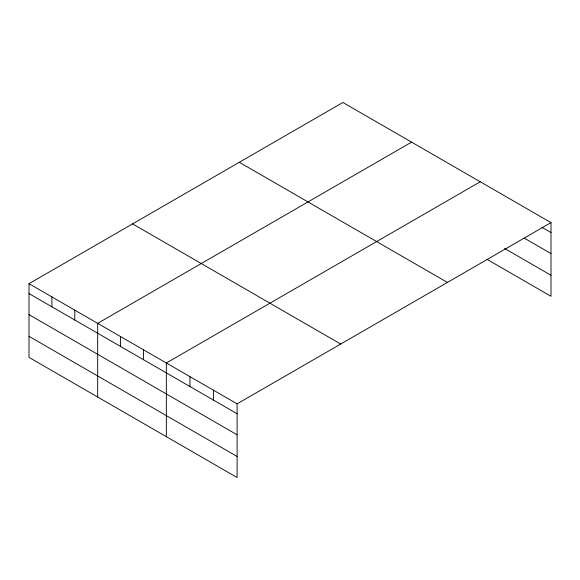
<?xml version="1.0" encoding="UTF-8"?>
<svg xmlns="http://www.w3.org/2000/svg" width="580" height="580" viewBox="0 0 580 580"><rect width="100%" height="100%" fill="white"/><g stroke="black" fill="none" stroke-linecap="round" stroke-linejoin="round"><path stroke-width="0.87" d="M551 222.626L237.104 403.854L237.104 477.521L29 357.374L29 283.7L342.896 102.479L551 222.626L551 296.3L487.091 259.398M411.568 142.129L97.672 323.35L97.672 397.024M480.247 181.772L166.351 363L166.351 436.675M541.872 227.244L551 232.515M524.371 238.192L551 253.561M504.593 248.457L551 275.246M239.308 162.284L447.412 282.431M132.588 223.902L340.692 344.049M29 283.7L237.104 403.854M29 293.589L237.104 413.743M29 314.643L237.104 434.79M29 336.327L237.104 456.474M213.52 390.231L213.52 400.12M189.936 376.616L189.936 386.505M143.456 349.783L143.456 359.673M120.568 336.567L120.568 346.456M74.784 310.133L74.784 320.022M51.888 296.916L51.888 306.805"/></g></svg>
